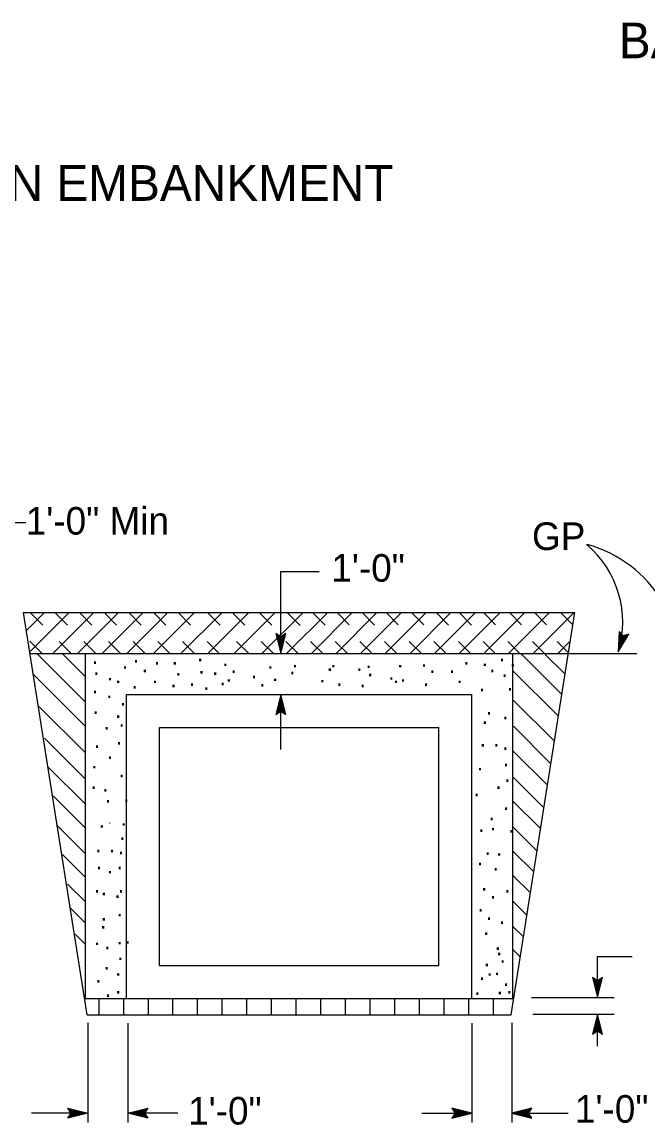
# Model space of a CAD drawing. Extents: x -893 to 867, y -474 to 712.
# Drawn here: x -603.1 to -444.5, y -194.8 to 84.9 of the extents above; entities that cross this region are included whole.
import ezdxf

# ---------------------------------------------------------------- set-up
doc = ezdxf.new("R2010")
doc.units = 0
for name, color, linetype in [('14 Ramp Anno', 7, 'Continuous'), ('21 Curb Gutter', 7, 'Continuous'), ('22 Misc Cnst Det', 7, 'Continuous'), ('41 ContourGrade', 7, 'Continuous'), ('56 Stage 3 Anno', 7, 'Continuous'), ('57 Undefined', 7, 'Continuous')]:
    doc.layers.add(name, color=color, linetype=linetype)

msp = doc.modelspace()

# ---------------------------------------------------------------- linework, layer by layer
at = {"layer": '21 Curb Gutter'}
for p, q in [((-586.56, -166.91), (-602.72, -64.83)), ((-602.72, -64.83), (-463, -64.83)), ((-479.17, -166.91), (-463, -64.83)), ((-601.07, -75.24), (-447.26, -75.24)), ((-587.22, -162.74), (-478.51, -162.74)), ((-586.56, -166.91), (-479.17, -166.91))]:
    msp.add_line(p, q, dxfattribs=at)
at = {"layer": '22 Misc Cnst Det'}
for p, q in [((-602, -69.41), (-597.41, -64.83)), ((-601.14, -74.81), (-591.16, -64.83)), ((-597.87, -68.02), (-601.06, -64.83)), ((-595.33, -75.24), (-584.91, -64.83)), ((-591.62, -68.02), (-594.81, -64.83)), ((-589.08, -75.24), (-578.66, -64.83)), ((-585.37, -68.02), (-588.56, -64.83)), ((-582.83, -75.24), (-572.41, -64.83)), ((-579.12, -68.02), (-582.31, -64.83)), ((-576.58, -75.24), (-566.16, -64.83)), ((-572.87, -68.02), (-576.06, -64.83)), ((-566.62, -68.02), (-569.81, -64.83)), ((-569.69, -75.13), (-559.39, -64.83)), ((-560.37, -68.02), (-563.56, -64.83)), ((-562.83, -75.24), (-552.41, -64.83)), ((-552.87, -68.02), (-556.06, -64.83)), ((-555.95, -75.13), (-545.64, -64.83)), ((-546.62, -68.02), (-549.81, -64.83)), ((-549.38, -75.23), (-538.97, -64.83)), ((-539.76, -68.02), (-542.96, -64.83)), ((-542.2, -75.13), (-531.89, -64.83)), ((-535.95, -75.13), (-525.64, -64.83)), ((-532.65, -68.11), (-535.84, -64.91)), ((-529.69, -75.13), (-519.39, -64.83)), ((-526.31, -68.02), (-529.51, -64.83)), ((-523.44, -75.13), (-513.14, -64.83)), ((-520.15, -67.93), (-523.34, -64.74)), ((-517.2, -75.13), (-506.89, -64.83)), ((-513.73, -68.02), (-516.92, -64.83)), ((-510.95, -75.13), (-500.64, -64.83)), ((-507.74, -67.93), (-510.93, -64.74)), ((-504.69, -75.13), (-494.39, -64.83)), ((-501.31, -67.93), (-504.51, -64.74)), ((-498.44, -75.13), (-488.14, -64.83)), ((-494.98, -68.02), (-498.17, -64.83)), ((-489.16, -68.02), (-492.35, -64.83)), ((-492.19, -75.13), (-481.89, -64.83)), ((-483.08, -67.93), (-486.27, -64.74)), ((-485.95, -75.13), (-475.64, -64.83)), ((-479.69, -75.13), (-469.39, -64.83)), ((-476.49, -67.93), (-479.68, -64.74)), ((-473.44, -75.13), (-463.14, -64.83)), ((-470.15, -67.93), (-473.34, -64.74)), ((-463.49, -67.93), (-466.59, -64.83)), ((-598.09, -75.16), (-601.15, -72.09)), ((-590.65, -75.24), (-593.71, -72.18)), ((-584.4, -75.24), (-587.47, -72.18)), ((-578.15, -75.24), (-581.21, -72.18)), ((-571.9, -75.24), (-574.96, -72.18)), ((-565.65, -75.24), (-568.71, -72.18)), ((-559.4, -75.24), (-562.47, -72.18)), ((-553.15, -75.24), (-556.21, -72.18)), ((-545.65, -75.24), (-548.71, -72.18)), ((-539.4, -75.24), (-542.46, -72.18)), ((-533.15, -75.24), (-536.21, -72.18)), ((-526.9, -75.24), (-529.96, -72.18)), ((-520.65, -75.24), (-523.71, -72.18)), ((-514.4, -75.24), (-517.46, -72.18)), ((-508.15, -75.24), (-511.21, -72.18)), ((-501.9, -75.24), (-504.96, -72.18)), ((-495.65, -75.24), (-498.71, -72.18)), ((-489.4, -75.24), (-492.46, -72.18)), ((-483.15, -75.24), (-486.21, -72.18)), ((-476.9, -75.24), (-479.96, -72.18)), ((-470.65, -75.24), (-473.71, -72.18)), ((-464.4, -75.24), (-467.46, -72.18)), ((-467.2, -75.13), (-464.15, -72.09)), ((-587.03, -87.54), (-599.32, -75.24)), ((-587.03, -81.18), (-593.03, -75.18)), ((-466.3, -85.65), (-476.7, -75.24)), ((-465.48, -80.51), (-470.75, -75.24)), ((-587.03, -93.73), (-600.37, -80.39)), ((-467.17, -91.14), (-478.7, -79.61)), ((-587.03, -100.42), (-599.06, -88.39)), ((-468.18, -97.51), (-478.58, -87.12)), ((-469.08, -103.18), (-478.58, -93.68)), ((-587.03, -107.11), (-597.43, -96.7)), ((-469.95, -108.67), (-478.7, -99.92)), ((-587.03, -113.47), (-596.53, -103.97)), ((-470.84, -114.34), (-478.7, -106.49)), ((-587.03, -119.5), (-595.15, -111.38)), ((-471.69, -119.66), (-478.7, -112.65)), ((-587.03, -126.03), (-594.33, -118.72)), ((-472.58, -125.33), (-478.7, -119.22)), ((-473.42, -130.64), (-478.7, -125.37)), ((-587.03, -132.06), (-592.87, -126.22)), ((-587.03, -138.26), (-591.56, -133.73)), ((-474.27, -135.95), (-478.7, -131.53)), ((-587.03, -143.64), (-591.07, -139.6)), ((-475.16, -141.63), (-478.7, -138.09)), ((-476.03, -147.12), (-478.7, -144.46)), ((-587.03, -149.02), (-589.6, -146.45)), ((-476.84, -152.21), (-478.65, -150.41)), ((-583.59, -166.91), (-583.59, -162.79)), ((-577.34, -166.91), (-577.34, -162.79)), ((-571.09, -166.91), (-571.09, -162.79)), ((-564.84, -166.91), (-564.84, -162.79)), ((-558.59, -166.91), (-558.59, -162.79)), ((-552.34, -166.91), (-552.34, -162.79)), ((-546.09, -166.91), (-546.09, -162.79)), ((-539.84, -166.91), (-539.84, -162.79)), ((-533.59, -166.91), (-533.59, -162.79)), ((-527.34, -166.91), (-527.34, -162.79)), ((-521.09, -166.91), (-521.09, -162.79)), ((-514.84, -166.91), (-514.84, -162.79)), ((-508.59, -166.91), (-508.59, -162.74)), ((-502.34, -166.91), (-502.34, -162.74)), ((-496.09, -166.91), (-496.09, -162.74)), ((-489.84, -166.91), (-489.84, -162.79)), ((-483.59, -166.91), (-483.59, -162.79))]:
    msp.add_line(p, q, dxfattribs=at)
at = {"layer": '41 ContourGrade'}
for p, q in [((-587.03, -162.74), (-587.03, -75.24)), ((-478.7, -162.74), (-478.7, -75.24)), ((-576.61, -162.74), (-576.61, -85.66)), ((-576.61, -85.66), (-489.11, -85.66)), ((-489.11, -162.74), (-489.11, -85.66)), ((-568.28, -94), (-497.45, -94)), ((-568.28, -154.41), (-568.28, -94)), ((-497.45, -154.41), (-497.45, -94)), ((-568.28, -154.41), (-497.45, -154.41))]:
    msp.add_line(p, q, dxfattribs=at)
at = {"layer": '56 Stage 3 Anno'}
for p, q in [((-612.43, -41.97), (-602.16, -41.97)), ((-537.54, -75.24), (-537.54, -54.42)), ((-537.54, -54.42), (-527.78, -54.42)), ((-537.54, -99.57), (-537.54, -85.66)), ((-457.26, -162.52), (-457.26, -152.12)), ((-457.26, -152.12), (-448.43, -152.12)), ((-473.98, -162.52), (-453.03, -162.52)), ((-473.66, -166.74), (-453.03, -166.74)), ((-457.26, -174.81), (-457.26, -166.74)), ((-586.44, -168.89), (-586.44, -194.16)), ((-576.3, -168.98), (-576.3, -194.16)), ((-489.1, -168.98), (-489.1, -194.16)), ((-478.96, -168.89), (-478.96, -194.16)), ((-586.44, -191.79), (-600.72, -191.79)), ((-563.63, -191.79), (-576.3, -191.79)), ((-501.78, -191.79), (-489.1, -191.79)), ((-478.96, -191.79), (-464.68, -191.79))]:
    msp.add_line(p, q, dxfattribs=at)
for points in [[(-451.98, -74.84), (-449.32, -70.35), (-450.77, -70.79), (-451.75, -69.62), (-451.98, -74.84)], [(-537.54, -75.24), (-536.27, -70.18), (-537.54, -71.02), (-538.81, -70.18), (-537.54, -75.24)], [(-537.54, -74.35), (-536.62, -70.67), (-537.54, -71.29), (-538.46, -70.67), (-537.54, -74.35)], [(-537.54, -73.59), (-536.91, -71.09), (-537.54, -71.51), (-538.17, -71.09), (-537.54, -73.59)], [(-537.54, -72.97), (-537.15, -71.43), (-537.54, -71.69), (-537.93, -71.43), (-537.54, -72.97)], [(-537.7, -72.93), (-537.41, -71.8), (-537.54, -71.88), (-537.67, -71.8), (-537.38, -72.93)], [(-451.72, -73.97), (-449.79, -70.72), (-450.85, -71.04), (-451.55, -70.19), (-451.72, -73.97)], [(-451.51, -73.25), (-450.19, -71.03), (-450.91, -71.25), (-451.39, -70.68), (-451.51, -73.25)], [(-451.47, -72.57), (-450.87, -71.57), (-451.02, -71.61), (-451.12, -71.49), (-451.16, -72.66)], [(-451.33, -72.66), (-450.52, -71.29), (-450.96, -71.42), (-451.26, -71.07), (-451.33, -72.66)], [(-537.54, -85.66), (-538.81, -90.72), (-537.54, -89.88), (-536.27, -90.72), (-537.54, -85.66)], [(-537.54, -86.56), (-538.46, -90.23), (-537.54, -89.62), (-536.62, -90.23), (-537.54, -86.56)], [(-537.54, -87.31), (-538.17, -89.81), (-537.54, -89.4), (-536.91, -89.81), (-537.54, -87.31)], [(-537.54, -87.93), (-537.93, -89.47), (-537.54, -89.22), (-537.15, -89.47), (-537.54, -87.93)], [(-537.38, -87.98), (-537.67, -89.11), (-537.54, -89.03), (-537.41, -89.11), (-537.7, -87.98)], [(-457.26, -162.52), (-455.99, -157.45), (-457.26, -158.3), (-458.53, -157.45), (-457.26, -162.52)], [(-457.26, -161.62), (-456.34, -157.95), (-457.26, -158.56), (-458.18, -157.95), (-457.26, -161.62)], [(-457.26, -160.87), (-456.63, -158.37), (-457.26, -158.78), (-457.89, -158.37), (-457.26, -160.87)], [(-457.26, -160.24), (-456.87, -158.7), (-457.26, -158.96), (-457.65, -158.7), (-457.26, -160.24)], [(-457.42, -160.2), (-457.13, -159.07), (-457.26, -159.16), (-457.39, -159.07), (-457.1, -160.2)], [(-457.26, -166.74), (-458.53, -171.81), (-457.26, -170.97), (-455.99, -171.81), (-457.26, -166.74)], [(-457.26, -167.64), (-458.18, -171.31), (-457.26, -170.7), (-456.34, -171.31), (-457.26, -167.64)], [(-457.26, -168.39), (-457.89, -170.9), (-457.26, -170.48), (-456.63, -170.9), (-457.26, -168.39)], [(-457.26, -169.02), (-457.65, -170.56), (-457.26, -170.3), (-456.87, -170.56), (-457.26, -169.02)], [(-457.1, -169.06), (-457.39, -170.19), (-457.26, -170.11), (-457.13, -170.19), (-457.42, -169.06)], [(-586.44, -191.79), (-591.5, -193.06), (-590.66, -191.79), (-591.5, -190.53), (-586.44, -191.79)], [(-587.34, -191.79), (-591.01, -192.72), (-590.4, -191.79), (-591.01, -190.88), (-587.34, -191.79)], [(-588.09, -191.79), (-590.59, -192.42), (-590.18, -191.79), (-590.59, -191.17), (-588.09, -191.79)], [(-588.72, -191.79), (-590.25, -192.18), (-590, -191.79), (-590.25, -191.41), (-588.72, -191.79)], [(-588.76, -191.64), (-589.89, -191.92), (-589.81, -191.79), (-589.89, -191.67), (-588.76, -191.95)], [(-576.3, -191.79), (-571.24, -190.53), (-572.08, -191.79), (-571.24, -193.06), (-576.3, -191.79)], [(-575.4, -191.79), (-571.73, -190.88), (-572.34, -191.79), (-571.73, -192.72), (-575.4, -191.79)], [(-574.65, -191.79), (-572.15, -191.17), (-572.57, -191.79), (-572.15, -192.42), (-574.65, -191.79)], [(-574.03, -191.79), (-572.49, -191.41), (-572.74, -191.79), (-572.49, -192.18), (-574.03, -191.79)], [(-573.99, -191.95), (-572.85, -191.67), (-572.94, -191.79), (-572.85, -191.92), (-573.99, -191.64)], [(-489.1, -191.79), (-494.16, -190.53), (-493.32, -191.79), (-494.16, -193.06), (-489.1, -191.79)], [(-490, -191.79), (-493.67, -190.88), (-493.06, -191.79), (-493.67, -192.72), (-490, -191.79)], [(-490.75, -191.79), (-493.25, -191.17), (-492.84, -191.79), (-493.25, -192.42), (-490.75, -191.79)], [(-491.37, -191.79), (-492.91, -191.41), (-492.66, -191.79), (-492.91, -192.18), (-491.37, -191.79)], [(-491.42, -191.95), (-492.55, -191.67), (-492.46, -191.79), (-492.55, -191.92), (-491.42, -191.64)], [(-478.96, -191.79), (-473.9, -193.06), (-474.74, -191.79), (-473.9, -190.53), (-478.96, -191.79)], [(-478.06, -191.79), (-474.39, -192.72), (-475, -191.79), (-474.39, -190.88), (-478.06, -191.79)], [(-477.31, -191.79), (-474.81, -192.42), (-475.23, -191.79), (-474.81, -191.17), (-477.31, -191.79)], [(-476.69, -191.79), (-475.15, -192.18), (-475.4, -191.79), (-475.15, -191.41), (-476.69, -191.79)], [(-476.65, -191.64), (-475.51, -191.92), (-475.6, -191.79), (-475.51, -191.67), (-476.65, -191.95)]]:
    msp.add_lwpolyline(points, dxfattribs=at)
for centre, radius, start, end in [((-476.7, -67.31), 25.84, 343.0584, 49.7994), ((-468.82, -79.23), 32.91, 349.9417, 74.1653)]:
    msp.add_arc(centre, radius, start, end, dxfattribs=at)

# ---------------------------------------------------------------- texts
at = {"layer": '14 Ramp Anno'}
for s, height, p in [('BACKFILL', 9.055, (-451.85, 75.74)), ('IN EMBANKMENT', 9.0551, (-609.87, 39.58)), ('.', 4.17, (-585.38, -77.91)), ('.', 4.17, (-575, -77.56)), ('.', 4.17, (-569.64, -78.08)), ('.', 4.17, (-565.14, -78.08)), ('.', 4.17, (-558.74, -77.22)), ('.', 4.17, (-552.34, -78.43)), ('.', 4.17, (-534.69, -78.77)), ('.', 4.17, (-525, -78.77)), ('.', 4.17, (-516, -78.94)), ('.', 4.17, (-508.04, -78.77)), ('.', 4.17, (-501.99, -78.6)), ('.', 4.17, (-491.26, -78.08)), ('.', 4.17, (-486.59, -78.43)), ('.', 4.17, (-482.26, -77.22)), ('.', 4.17, (-479.49, -78.6)), ('.', 4.17, (-585.04, -80.67)), ('.', 4.17, (-577.77, -79.12)), ('.', 4.17, (-572.75, -79.98)), ('.', 4.17, (-564.28, -80.85)), ('.', 4.17, (-558.39, -80.33)), ('.', 4.17, (-554.93, -80.67)), ('.', 4.17, (-550.26, -80.16)), ('.', 4.17, (-545.07, -81.54)), ('.', 4.17, (-540.92, -79.12)), ('.', 4.17, (-535.38, -80.5)), ('.', 4.17, (-525.86, -79.64)), ('.', 4.17, (-518.42, -79.64)), ('.', 4.17, (-515.65, -81.02)), ('.', 4.17, (-499.91, -80.16)), ('.', 4.17, (-494.89, -80.16)), ('.', 4.17, (-484.68, -79.98)), ('.', 4.17, (-481.57, -81.19)), ('.', 4.17, (-581.58, -82.06)), ('.', 4.17, (-579.5, -82.75)), ('.', 4.17, (-575.35, -84.14)), ('.', 4.17, (-570.16, -82.75)), ('.', 4.17, (-565.49, -83.79)), ('.', 4.17, (-560.82, -83.44)), ('.', 4.17, (-557.18, -84.48)), ('.', 4.17, (-553.03, -83.27)), ('.', 4.17, (-551.47, -82.41)), ('.', 4.17, (-542.99, -83.62)), ('.', 4.17, (-539.71, -82.23)), ('.', 4.17, (-527.77, -82.58)), ('.', 4.17, (-523.44, -83.44)), ('.', 4.17, (-517.56, -83.79)), ('.', 4.17, (-510.29, -81.89)), ('.', 4.17, (-509.08, -82.75)), ('.', 4.17, (-507.35, -82.41)), ('.', 4.17, (-501.47, -83.44)), ('.', 4.17, (-492.99, -82.75)), ('.', 4.17, (-585.38, -85.35)), ('.', 4.17, (-581.75, -86.56)), ('.', 4.17, (-487.28, -84.83)), ('.', 4.17, (-480.18, -84.66)), ('.', 4.17, (-578.29, -88.46)), ('.', 4.17, (-585.21, -90.54)), ('.', 4.17, (-579.5, -91.58)), ('.', 4.17, (-485.55, -90.71)), ('.', 4.17, (-481.39, -91.92)), ('.', 4.17, (-582.44, -94.52)), ('.', 4.17, (-578.64, -93.83)), ('.', 4.17, (-486.59, -93.13)), ('.', 4.17, (-579.33, -98.32)), ('.', 4.17, (-584.87, -99.19)), ('.', 4.17, (-487.1, -98.84)), ('.', 4.17, (-483.64, -98.84)), ('.', 4.17, (-481.39, -99.71)), ('.', 4.17, (-581.58, -101.96)), ('.', 4.17, (-481.22, -103.86)), ('.', 4.17, (-585.56, -104.38)), ('.', 4.17, (-578.64, -106.63)), ('.', 4.17, (-487.8, -104.9)), ('.', 4.17, (-585.73, -109.57)), ('.', 4.17, (-483.12, -109.57)), ('.', 4.17, (-480.88, -107.84)), ('.', 4.17, (-582.79, -110.26)), ('.', 4.17, (-488.66, -111.47)), ('.', 4.17, (-582.1, -113.03)), ('.', 4.17, (-577.43, -112.86)), ('.', 4.17, (-481.22, -114.93)), ('.', 4.17, (-484.85, -117.53)), ('.', 4.17, (-583.66, -119.43)), ('.', 2.08, (-581.26, -118.37)), ('.', 4.17, (-578.12, -118.92)), ('.', 4.17, (-487.45, -120.47)), ('.', 4.17, (-484.51, -120.13)), ('.', 4.17, (-479.84, -120.65)), ('.', 4.17, (-578.46, -122.55)), ('.', 4.17, (-584.52, -125.66)), ('.', 4.17, (-581.06, -125.66)), ('.', 4.17, (-578.81, -126.18)), ('.', 4.17, (-485.89, -126.35)), ('.', 4.17, (-482.95, -126.53)), ('.', 4.17, (-487.8, -128.95)), ('.', 4.17, (-584.35, -129.99)), ('.', 4.17, (-581.58, -131.03)), ('.', 4.17, (-579.16, -129.99)), ('.', 4.17, (-483.82, -130.33)), ('.', 4.17, (-584.87, -135.87)), ('.', 4.17, (-583.14, -136.56)), ('.', 4.17, (-579.67, -137.26)), ('.', 4.17, (-578.81, -135.87)), ('.', 4.17, (-486.76, -135.35)), ('.', 4.17, (-484.51, -137.43)), ('.', 4.17, (-480.88, -135.87)), ('.', 4.17, (-583.14, -142.97)), ('.', 4.17, (-579.16, -141.93)), ('.', 4.17, (-487.62, -140.72)), ('.', 4.17, (-485.55, -142.79)), ('.', 4.17, (-583.31, -145.04)), ('.', 4.17, (-482.26, -143.83)), ('.', 4.17, (-577.08, -148.85)), ('.', 4.17, (-486.24, -146.6)), ('.', 4.17, (-584.87, -149.2)), ('.', 4.17, (-582.27, -150.23)), ('.', 4.17, (-579.16, -149.02)), ('.', 4.17, (-483.3, -150.41)), ('.', 4.17, (-578.98, -153)), ('.', 4.17, (-482.95, -151.79)), ('.', 4.17, (-482.09, -153.69)), ('.', 4.17, (-582.44, -155.42)), ('.', 4.17, (-579.5, -156.98)), ('.', 4.17, (-486.07, -154.56)), ('.', 4.17, (-485.37, -156.98)), ('.', 4.17, (-483.47, -156.81)), ('.', 4.17, (-584.52, -158.71)), ('.', 4.17, (-487.28, -158.02)), ('.', 4.17, (-481.22, -159.58)), ('.', 4.17, (-582.1, -162.35)), ('.', 4.17, (-579.5, -161.48)), ('.', 4.17, (-488.49, -161.83)), ('.', 4.17, (-482.78, -161.65)), ('.', 4.17, (-480.36, -161.48))]:
    msp.add_text(s, height=height, dxfattribs=at).set_placement(p)
at = {"layer": '57 Undefined'}
for s, p in [('1\'-0" Min', (-602.17, -45.08)), ('GP', (-473.86, -48.98)), ('1\'-0"', (-524.72, -57.03)), ('1\'-0"', (-462.98, -194.24)), ('1\'-0"', (-561.01, -194.71))]:
    msp.add_text(s, height=7, dxfattribs=at).set_placement(p)

doc.saveas('drawing.dxf')
